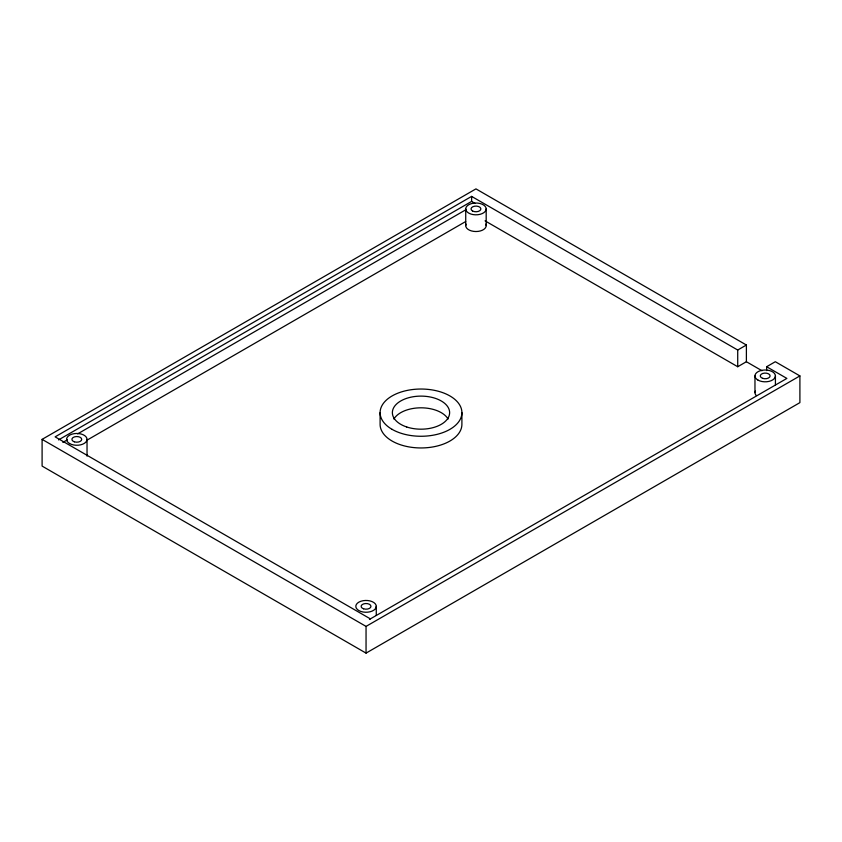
<?xml version="1.0" encoding="UTF-8"?>
<svg xmlns="http://www.w3.org/2000/svg" width="842" height="842" viewBox="0 0 842 842"><rect width="100%" height="100%" fill="white"/><g stroke="black" fill="none" stroke-linecap="round" stroke-linejoin="round"><path stroke-width="1.26" d="M766.641 370.585L766.641 366.733L775.314 361.723L799.9 375.911L799.9 402.634L366.049 653.118L42.1 466.089L42.1 439.366L475.951 188.882L746.391 345.02L746.391 361.723L761.968 370.712M746.391 345.02L737.718 350.03L471.615 196.397L55.119 436.861L370.385 618.881M58.53 439.903L471.615 201.406L474.867 203.29M62.866 442.408L67.423 439.777M77.664 433.862L465.71 209.826M86.768 440.303L465.71 221.52M485.055 220.857L737.718 366.733L746.391 361.723M369.459 619.417L786.881 378.416L766.641 366.733M42.1 439.366L366.049 626.395L799.9 375.911M775.419 375.911L775.419 384.91M754.969 375.911L754.969 392.614M737.718 350.03L737.718 366.733M486.181 208.921A10.23 5.905 0 0 1 470.846 214.036A10.23 5.905 0 0 1 470.846 203.806A10.23 5.905 0 0 1 486.181 208.921L486.181 225.624M471.615 196.397L471.615 201.406M465.731 208.921L465.731 225.624M461.9 412.654L461.9 424.336A40.9 23.618 0 0 1 421 447.955A40.9 23.618 0 0 1 380.1 424.336L380.1 412.654M376.269 606.356A10.23 5.905 0 0 1 360.934 611.471A10.23 5.905 0 0 1 360.934 601.241A10.23 5.905 0 0 1 376.269 606.356L376.269 615.355M366.049 626.395L366.049 653.118M87.031 439.366L87.031 456.069A10.23 5.905 0 0 0 86.684 454.543M756.337 395.561A10.23 5.905 0 0 1 755.316 391.088M485.834 224.098A10.23 5.905 0 0 1 475.951 231.529A10.23 5.905 0 0 1 466.079 224.098M393.888 419.032A28.628 16.535 0 0 1 421 407.812A28.628 16.535 0 0 1 448.112 419.032M757.958 380.089A10.23 5.905 0 0 0 775.072 377.437A10.23 5.905 0 0 0 762.547 370.206A10.23 5.905 0 0 0 757.958 380.089M762.736 378.363A4.905 2.831 0 0 0 770.104 375.911A4.905 2.831 0 0 0 762.736 373.459A4.905 2.831 0 0 0 762.736 378.363M472.488 210.932A4.905 2.831 0 0 0 480.698 209.658A4.905 2.831 0 0 0 474.688 206.185A4.905 2.831 0 0 0 472.488 210.932M69.581 443.545A10.23 5.905 0 0 0 86.684 440.892A10.23 5.905 0 0 0 74.159 433.662A10.23 5.905 0 0 0 69.581 443.545M74.359 441.818A4.905 2.831 0 0 0 81.716 439.366A4.905 2.831 0 0 0 74.359 436.914A4.905 2.831 0 0 0 74.359 441.818M363.586 608.808A4.905 2.831 0 0 0 370.954 606.356A4.905 2.831 0 0 0 363.586 603.903A4.905 2.831 0 0 0 363.586 608.808M392.077 429.346A40.9 23.618 0 0 0 460.511 418.758A40.9 23.618 0 0 0 410.412 389.835A40.9 23.618 0 0 0 392.077 429.346M406.686 426.968A28.628 16.535 0 0 0 449.628 412.654A28.628 16.535 0 0 0 406.686 398.329A28.628 16.535 0 0 0 406.686 426.968"/></g></svg>
